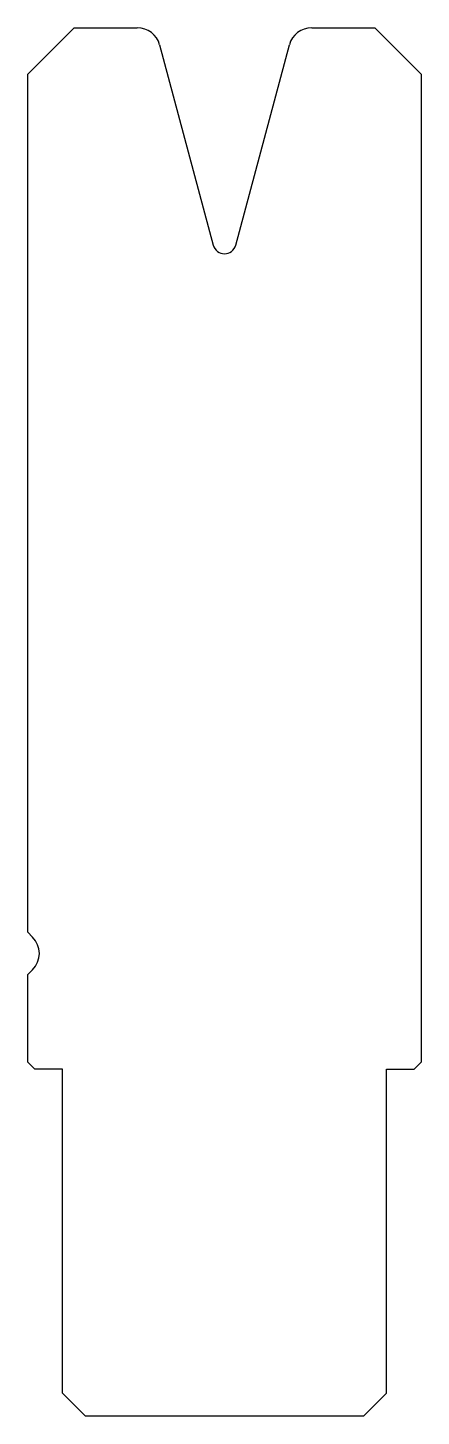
# Model space of a CAD drawing. Header units: metres. Extents: x -8.5 to 8.5, y 0 to 60.
import ezdxf

# ---------------------------------------------------------------- set-up
doc = ezdxf.new("R2010")
doc.units = ezdxf.units.M

msp = doc.modelspace()

# ---------------------------------------------------------------- linework, layer by layer
for p, q in [((-6.5, 60), (-8.5, 58)), ((-6.5, 60), (-3.767327, 60)), ((3.767327, 60), (6.5, 60)), ((8.5, 58), (6.5, 60)), ((-2.801401, 59.258819), (-0.482963, 50.60629)), ((0.482963, 50.60629), (2.801401, 59.258819)), ((-8.5, 20.914214), (-8.5, 58)), ((8.5, 58), (8.5, 15.3)), ((-8.5, 20.914214), (-8.292893, 20.707107)), ((-8.292893, 19.292893), (-8.5, 19.085786)), ((-8.5, 15.3), (-8.5, 19.085786)), ((-8.5, 15.3), (-8.2, 15)), ((-7, 15), (-8.2, 15)), ((-7, 1), (-7, 15)), ((7, 15), (8.2, 15)), ((7, 1), (7, 15)), ((8.2, 15), (8.5, 15.3)), ((-7, 1), (-6, 0)), ((6, 0), (7, 1)), ((6, 0), (-6, 0))]:
    msp.add_line(p, q)
for centre, radius, start, end in [((-3.767327, 59), 1, 15, 90), ((3.767327, 59), 1, 90, 165), ((0, 50.735699), 0.5, 195, 345), ((-9, 20), 1, 315, 45)]:
    msp.add_arc(centre, radius, start, end)

doc.saveas('drawing.dxf')
